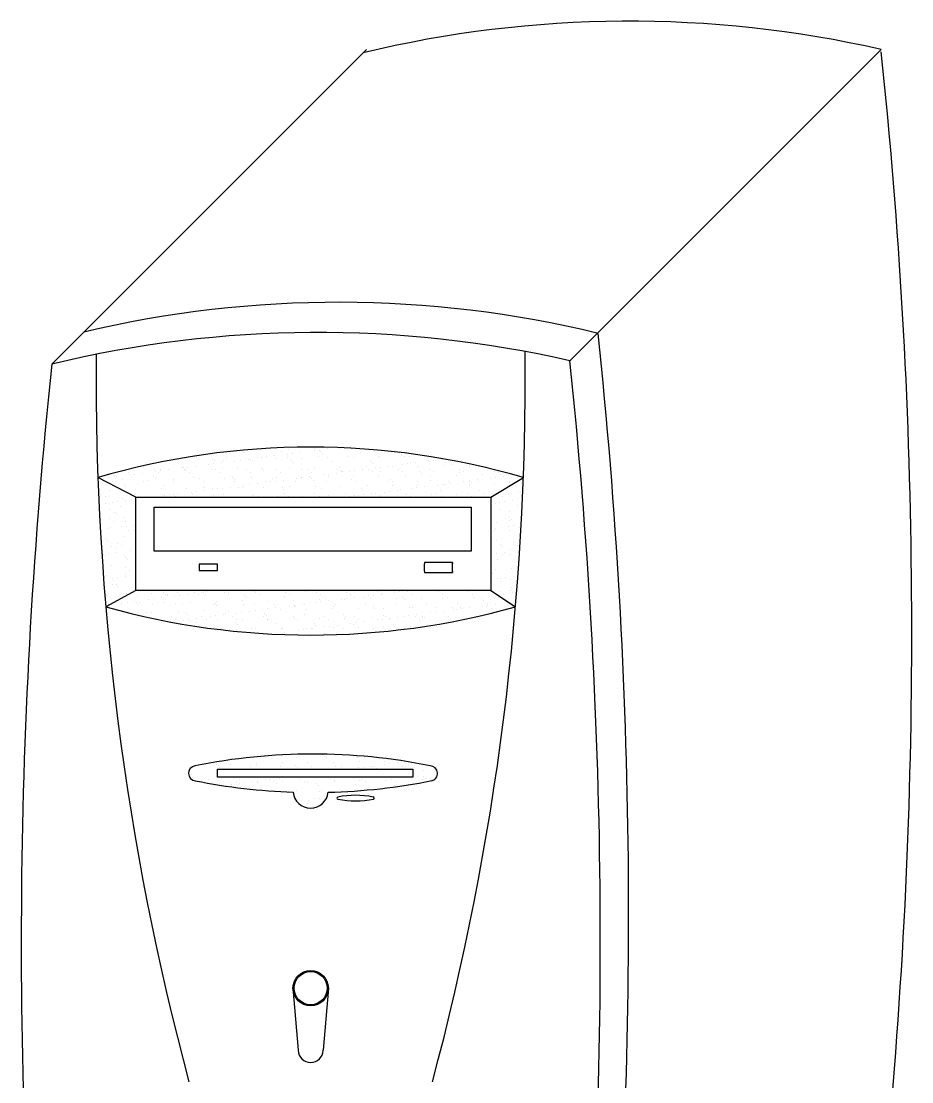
# Model space of a CAD drawing. Extents: x 1313754 to 1355799, y -3721404 to -3691707.
# Drawn here: x 1341873 to 1342575, y -3710846 to -3710009 of the extents above; entities that cross this region are included whole.
import ezdxf

# ---------------------------------------------------------------- set-up
doc = ezdxf.new("R2010")
doc.units = 0
doc.header["$LTSCALE"] = 500
doc.layers.get('0').update_dxf_attribs({"linetype": 'CONTINUOUS'})

# ---------------------------------------------------------------- blocks, each defined once
blk = doc.blocks.new('PC3')
for p, q in [((306.13, 283.28), (367.2, 344.32)), ((406.66, 283.92), (467.08, 344.32)), ((322.4, 257.45), (315.08, 261.25)), ((391.32, 257.45), (397.64, 261.25)), ((322.4, 257.45), (391.32, 257.45)), ((322.4, 239.33), (322.4, 257.45)), ((391.32, 257.45), (391.32, 239.33)), ((326.02, 255.54), (387.51, 255.54)), ((326.02, 246.96), (326.02, 255.54)), ((387.51, 255.54), (387.51, 246.96)), ((387.51, 246.96), (326.02, 246.96)), ((334.75, 244.45), (334.75, 243.22)), ((338.26, 244.45), (334.75, 244.45)), ((334.75, 243.22), (338.26, 243.22)), ((338.26, 243.22), (338.26, 244.45)), ((383.87, 244.79), (378.45, 244.79)), ((383.87, 242.82), (383.87, 244.79)), ((378.45, 242.82), (383.87, 242.82)), ((322.4, 239.33), (316.6, 236.18)), ((391.32, 239.33), (322.4, 239.33)), ((391.32, 239.33), (396.11, 236.18)), ((338.3, 204.68), (376.18, 204.68)), ((338.3, 203.1), (338.3, 204.68)), ((376.18, 204.68), (376.18, 203.1)), ((376.18, 203.1), (338.3, 203.1)), ((352.93, 162.18), (353.96, 150.15)), ((359.79, 162.18), (358.76, 150.15))]:
    blk.add_line(p, q)
at = {"color": 0}
for p, q in [((343.02, 266.5), (343.02, 266.5)), ((343.37, 266.17), (343.37, 266.17)), ((346.96, 266.6), (346.96, 266.6)), ((349.32, 265.47), (349.32, 265.47)), ((350.74, 266.33), (350.74, 266.33)), ((351.9, 265.81), (351.9, 265.81)), ((352.09, 266.78), (352.09, 266.78)), ((352.89, 265.94), (352.89, 265.94)), ((354.43, 266.14), (354.43, 266.14)), ((354.92, 267.1), (354.92, 267.1)), ((357.02, 266.48), (357.02, 266.48)), ((357.07, 266.85), (357.07, 266.85)), ((358.01, 266.61), (358.01, 266.61)), ((358.34, 266.26), (358.34, 266.26)), ((358.69, 265.94), (358.69, 265.94)), ((359.55, 266.82), (359.55, 266.82)), ((361.93, 266.82), (361.93, 266.82)), ((366.06, 266.09), (366.06, 266.09)), ((373.67, 266.03), (373.67, 266.03)), ((374.02, 265.71), (374.02, 265.71)), ((329.7, 264.62), (329.7, 264.62)), ((333.97, 263.45), (333.97, 263.45)), ((334.13, 265.22), (334.13, 265.22)), ((334.67, 264.68), (334.67, 264.68)), ((336.55, 263.79), (336.55, 263.79)), ((337.3, 264.83), (337.3, 264.83)), ((337.54, 263.92), (337.54, 263.92)), ((337.65, 264.51), (337.65, 264.51)), ((339.08, 264.12), (339.08, 264.12)), ((339.54, 264.66), (339.54, 264.66)), ((340.05, 265.23), (340.05, 265.23)), ((341.67, 264.46), (341.67, 264.46)), ((342.66, 264.59), (342.66, 264.59)), ((344.2, 264.8), (344.2, 264.8)), ((344.67, 264.84), (344.67, 264.84)), ((345.02, 264.66), (345.02, 264.66)), ((345.97, 265.24), (345.97, 265.24)), ((346.78, 265.14), (346.78, 265.14)), ((347.77, 265.27), (347.77, 265.27)), ((349.64, 264.9), (349.64, 264.9)), ((351.89, 265.25), (351.89, 265.25)), ((352.63, 264.59), (352.63, 264.59)), ((352.98, 264.27), (352.98, 264.27)), ((354.51, 264.88), (354.51, 264.88)), ((357.81, 265.26), (357.81, 265.26)), ((359.64, 265.07), (359.64, 265.07)), ((360.35, 264.43), (360.35, 264.43)), ((363.73, 265.27), (363.73, 265.27)), ((364.62, 265.13), (364.62, 265.13)), ((367.95, 264.36), (367.95, 264.36)), ((368.3, 264.04), (368.3, 264.04)), ((369.48, 265.11), (369.48, 265.11)), ((369.65, 265.28), (369.65, 265.28)), ((371.54, 263.47), (371.54, 263.47)), ((374.12, 263.81), (374.12, 263.81)), ((374.61, 265.29), (374.61, 265.29)), ((375.11, 263.94), (375.11, 263.94)), ((375.57, 265.3), (375.57, 265.3)), ((375.67, 264.19), (375.67, 264.19)), ((376.65, 264.15), (376.65, 264.15)), ((379.23, 264.49), (379.23, 264.49)), ((380.22, 264.62), (380.22, 264.62)), ((381.77, 264.82), (381.77, 264.82)), ((382.16, 263.57), (382.16, 263.57)), ((383.28, 264.13), (383.28, 264.13)), ((383.63, 263.81), (383.63, 263.81)), ((387.13, 263.64), (387.13, 263.64)), ((318.27, 261.56), (318.27, 261.56)), ((318.62, 261.43), (318.62, 261.43)), ((320.94, 262.28), (320.94, 262.28)), ((321.2, 261.77), (321.2, 261.77)), ((322.19, 261.9), (322.19, 261.9)), ((322.27, 262.67), (322.27, 262.67)), ((323.74, 262.1), (323.74, 262.1)), ((323.98, 263.22), (323.98, 263.22)), ((325.87, 261.49), (325.87, 261.49)), ((326.06, 262.8), (326.06, 262.8)), ((326.32, 262.44), (326.32, 262.44)), ((326.86, 262.29), (326.86, 262.29)), ((327.25, 262.73), (327.25, 262.73)), ((327.31, 262.57), (327.31, 262.57)), ((328.85, 262.78), (328.85, 262.78)), ((331.43, 263.12), (331.43, 263.12)), ((331.59, 263.16), (331.59, 263.16)), ((331.94, 262.84), (331.94, 262.84)), ((331.98, 262.81), (331.98, 262.81)), ((332.11, 262.71), (332.11, 262.71)), ((332.42, 263.25), (332.42, 263.25)), ((332.78, 262.3), (332.78, 262.3)), ((337.24, 262.9), (337.24, 262.9)), ((337.9, 262.82), (337.9, 262.82)), ((338.7, 262.31), (338.7, 262.31)), ((339.31, 262.99), (339.31, 262.99)), ((342.22, 262.96), (342.22, 262.96)), ((343.82, 262.83), (343.82, 262.83)), ((344.62, 262.32), (344.62, 262.32)), ((346.91, 262.93), (346.91, 262.93)), ((347.08, 262.94), (347.08, 262.94)), ((347.26, 262.6), (347.26, 262.6)), ((349.74, 262.84), (349.74, 262.84)), ((350.54, 262.33), (350.54, 262.33)), ((352.21, 263.12), (352.21, 263.12)), ((354.63, 262.76), (354.63, 262.76)), ((355.66, 262.85), (355.66, 262.85)), ((356.19, 261.45), (356.19, 261.45)), ((356.46, 262.34), (356.46, 262.34)), ((357.19, 263.19), (357.19, 263.19)), ((358.77, 261.79), (358.77, 261.79)), ((359.76, 261.92), (359.76, 261.92)), ((359.76, 261.4), (359.76, 261.4)), ((361.3, 262.13), (361.3, 262.13)), ((361.58, 262.86), (361.58, 262.86)), ((362.05, 263.16), (362.05, 263.16)), ((362.24, 262.69), (362.24, 262.69)), ((362.38, 262.35), (362.38, 262.35)), ((362.59, 262.37), (362.59, 262.37)), ((363.89, 262.47), (363.89, 262.47)), ((364.74, 261.47), (364.74, 261.47)), ((364.87, 262.6), (364.87, 262.6)), ((366.42, 262.8), (366.42, 262.8)), ((367.19, 263.35), (367.19, 263.35)), ((367.5, 262.87), (367.5, 262.87)), ((368.3, 262.36), (368.3, 262.36)), ((369, 263.14), (369, 263.14)), ((369.6, 261.44), (369.6, 261.44)), ((369.96, 262.52), (369.96, 262.52)), ((369.99, 263.27), (369.99, 263.27)), ((372.16, 263.41), (372.16, 263.41)), ((373.41, 262.88), (373.41, 262.88)), ((374.22, 262.37), (374.22, 262.37)), ((374.73, 261.63), (374.73, 261.63)), ((377.02, 263.39), (377.02, 263.39)), ((377.56, 262.46), (377.56, 262.46)), ((377.91, 262.14), (377.91, 262.14)), ((379.33, 262.9), (379.33, 262.9)), ((379.71, 261.69), (379.71, 261.69)), ((380.14, 262.38), (380.14, 262.38)), ((384.57, 261.67), (384.57, 261.67)), ((385.25, 262.91), (385.25, 262.91)), ((385.28, 262.29), (385.28, 262.29)), ((386.06, 262.4), (386.06, 262.4)), ((389.7, 261.85), (389.7, 261.85)), ((391.17, 262.92), (391.17, 262.92)), ((391.97, 262.41), (391.97, 262.41)), ((392.89, 262.22), (392.89, 262.22)), ((393.24, 261.9), (393.24, 261.9)), ((393.76, 261.48), (393.76, 261.48)), ((394.68, 261.92), (394.68, 261.92)), ((316.08, 261.1), (316.08, 261.1)), ((317.07, 261.23), (317.07, 261.23)), ((317.91, 260.43), (317.91, 260.43)), ((319.82, 260.79), (319.82, 260.79)), ((320.16, 259.82), (320.16, 259.82)), ((320.51, 259.5), (320.51, 259.5)), ((323.83, 260.44), (323.83, 260.44)), ((324.68, 260.77), (324.68, 260.77)), ((326.23, 261.17), (326.23, 261.17)), ((327.88, 259.65), (327.88, 259.65)), ((329.75, 260.45), (329.75, 260.45)), ((329.82, 260.95), (329.82, 260.95)), ((333.59, 261.32), (333.59, 261.32)), ((334.79, 261.02), (334.79, 261.02)), ((335.48, 259.59), (335.48, 259.59)), ((335.67, 260.46), (335.67, 260.46)), ((339.65, 260.99), (339.65, 260.99)), ((340.84, 259.43), (340.84, 259.43)), ((341.2, 261.26), (341.2, 261.26)), ((341.55, 260.94), (341.55, 260.94)), ((341.59, 260.47), (341.59, 260.47)), ((342.34, 259.3), (342.34, 259.3)), ((343.2, 259.42), (343.2, 259.42)), ((343.42, 259.77), (343.42, 259.77)), ((344.41, 259.9), (344.41, 259.9)), ((344.79, 261.18), (344.79, 261.18)), ((345.95, 260.11), (345.95, 260.11)), ((347.51, 260.48), (347.51, 260.48)), ((348.54, 260.45), (348.54, 260.45)), ((348.92, 261.09), (348.92, 261.09)), ((349.53, 260.58), (349.53, 260.58)), ((349.76, 261.24), (349.76, 261.24)), ((350.81, 259.36), (350.81, 259.36)), ((351.07, 260.78), (351.07, 260.78)), ((352.33, 259.46), (352.33, 259.46)), ((353.42, 260.49), (353.42, 260.49)), ((353.65, 261.12), (353.65, 261.12)), ((354.63, 261.22), (354.63, 261.22)), ((354.64, 261.25), (354.64, 261.25)), ((356.52, 261.02), (356.52, 261.02)), ((356.87, 260.7), (356.87, 260.7)), ((357.31, 259.52), (357.31, 259.52)), ((359.34, 260.5), (359.34, 260.5)), ((362.17, 259.5), (362.17, 259.5)), ((364.24, 260.86), (364.24, 260.86)), ((365.26, 260.51), (365.26, 260.51)), ((367.31, 259.68), (367.31, 259.68)), ((371.18, 260.52), (371.18, 260.52)), ((371.85, 260.79), (371.85, 260.79)), ((372.2, 260.47), (372.2, 260.47)), ((372.28, 259.75), (372.28, 259.75)), ((377.1, 260.54), (377.1, 260.54)), ((377.14, 259.72), (377.14, 259.72)), ((378.41, 259.46), (378.41, 259.46)), ((379.57, 260.62), (379.57, 260.62)), ((380.99, 259.8), (380.99, 259.8)), ((381.98, 259.93), (381.98, 259.93)), ((382.28, 259.91), (382.28, 259.91)), ((383.02, 260.55), (383.02, 260.55)), ((383.52, 260.13), (383.52, 260.13)), ((386.1, 260.47), (386.1, 260.47)), ((387.09, 260.6), (387.09, 260.6)), ((387.17, 260.56), (387.17, 260.56)), ((387.25, 259.97), (387.25, 259.97)), ((387.52, 260.24), (387.52, 260.24)), ((388.64, 260.8), (388.64, 260.8)), ((388.94, 260.56), (388.94, 260.56)), ((391.22, 261.14), (391.22, 261.14)), ((392.12, 259.95), (392.12, 259.95)), ((392.21, 261.27), (392.21, 261.27)), ((394.86, 260.57), (394.86, 260.57)), ((394.89, 260.39), (394.89, 260.39)), ((397.25, 260.13), (397.25, 260.13)), ((315.76, 258.02), (315.76, 258.02)), ((316.56, 257.51), (316.56, 257.51)), ((317.26, 258.82), (317.26, 258.82)), ((321.68, 258.03), (321.68, 258.03)), ((322.16, 257.99), (322.16, 257.99)), ((322.39, 259.01), (322.39, 259.01)), ((322.48, 257.52), (322.48, 257.52)), ((327.37, 259.07), (327.37, 259.07)), ((327.6, 258.04), (327.6, 258.04)), ((328.07, 257.75), (328.07, 257.75)), ((328.4, 257.53), (328.4, 257.53)), ((329.06, 257.88), (329.06, 257.88)), ((329.77, 257.92), (329.77, 257.92)), ((330.12, 257.6), (330.12, 257.6)), ((330.6, 258.09), (330.6, 258.09)), ((332.23, 259.05), (332.23, 259.05)), ((333.19, 258.43), (333.19, 258.43)), ((333.51, 258.05), (333.51, 258.05)), ((334.18, 258.56), (334.18, 258.56)), ((334.32, 257.54), (334.32, 257.54)), ((335.72, 258.76), (335.72, 258.76)), ((335.84, 259.27), (335.84, 259.27)), ((337.36, 259.23), (337.36, 259.23)), ((337.49, 257.75), (337.49, 257.75)), ((338.3, 259.1), (338.3, 259.1)), ((339.29, 259.23), (339.29, 259.23)), ((339.43, 258.06), (339.43, 258.06)), ((340.24, 257.55), (340.24, 257.55)), ((344.91, 257.52), (344.91, 257.52)), ((345.09, 257.69), (345.09, 257.69)), ((345.35, 258.07), (345.35, 258.07)), ((346.15, 257.56), (346.15, 257.56)), ((347.2, 259.27), (347.2, 259.27)), ((349.88, 257.58), (349.88, 257.58)), ((351.16, 259.03), (351.16, 259.03)), ((351.27, 258.08), (351.27, 258.08)), ((352.07, 257.57), (352.07, 257.57)), ((352.81, 257.52), (352.81, 257.52)), ((354.75, 257.56), (354.75, 257.56)), ((357.19, 258.09), (357.19, 258.09)), ((357.99, 257.58), (357.99, 257.58)), ((358.53, 259.19), (358.53, 259.19)), ((359.88, 257.74), (359.88, 257.74)), ((360.42, 257.45), (360.42, 257.45)), ((363.11, 258.1), (363.11, 258.1)), ((363.91, 257.59), (363.91, 257.59)), ((364.86, 257.8), (364.86, 257.8)), ((365.64, 257.78), (365.64, 257.78)), ((366.13, 259.12), (366.13, 259.12)), ((366.48, 258.8), (366.48, 258.8)), ((366.63, 257.91), (366.63, 257.91)), ((368.17, 258.11), (368.17, 258.11)), ((369.03, 258.11), (369.03, 258.11)), ((369.72, 257.78), (369.72, 257.78)), ((369.83, 257.6), (369.83, 257.6)), ((370.75, 258.45), (370.75, 258.45)), ((371.74, 258.58), (371.74, 258.58)), ((373.29, 258.78), (373.29, 258.78)), ((373.85, 258.95), (373.85, 258.95)), ((374.85, 257.97), (374.85, 257.97)), ((374.95, 258.12), (374.95, 258.12)), ((375.75, 257.61), (375.75, 257.61)), ((375.87, 259.12), (375.87, 259.12)), ((376.86, 259.25), (376.86, 259.25)), ((379.83, 258.03), (379.83, 258.03)), ((380.87, 258.14), (380.87, 258.14)), ((381.46, 258.89), (381.46, 258.89)), ((381.67, 257.62), (381.67, 257.62)), ((381.81, 258.57), (381.81, 258.57)), ((384.69, 258.01), (384.69, 258.01)), ((386.79, 258.15), (386.79, 258.15)), ((387.59, 257.64), (387.59, 257.64)), ((389.18, 258.72), (389.18, 258.72)), ((389.82, 258.19), (389.82, 258.19)), ((392.71, 258.16), (392.71, 258.16)), ((393.51, 257.65), (393.51, 257.65)), ((394.8, 258.25), (394.8, 258.25)), ((396.78, 258.65), (396.78, 258.65)), ((397.13, 258.33), (397.13, 258.33)), ((316.45, 256.32), (316.45, 256.32)), ((317.84, 256.4), (317.84, 256.4)), ((318.83, 256.53), (318.83, 256.53)), ((319.44, 255.67), (319.44, 255.67)), ((319.94, 257.13), (319.94, 257.13)), ((320.37, 256.74), (320.37, 256.74)), ((391.42, 256.67), (391.42, 256.67)), ((392.24, 256.29), (392.24, 256.29)), ((392.97, 256.45), (392.97, 256.45)), ((393.96, 256.58), (393.96, 256.58)), ((395.51, 256.79), (395.51, 256.79)), ((396.4, 255.81), (396.4, 255.81)), ((397.37, 256.47), (397.37, 256.47)), ((317.29, 253.26), (317.29, 253.26)), ((317.38, 255.16), (317.38, 255.16)), ((318.34, 254.58), (318.34, 254.58)), ((318.69, 254.26), (318.69, 254.26)), ((320.06, 253.47), (320.06, 253.47)), ((393.07, 255.15), (393.07, 255.15)), ((394.24, 253.4), (394.24, 253.4)), ((394.92, 254.59), (394.92, 254.59)), ((394.96, 253.42), (394.96, 253.42)), ((317.01, 251.37), (317.01, 251.37)), ((317.5, 251.5), (317.5, 251.5)), ((318.09, 252.75), (318.09, 252.75)), ((319.59, 251.71), (319.59, 251.71)), ((320.35, 252.75), (320.35, 252.75)), ((320.58, 251.84), (320.58, 251.84)), ((322.12, 252.05), (322.12, 252.05)), ((392.14, 251.42), (392.14, 251.42)), ((392.36, 252.62), (392.36, 252.62)), ((394.73, 251.76), (394.73, 251.76)), ((395.04, 252.89), (395.04, 252.89)), ((395.31, 253.1), (395.31, 253.1)), ((395.71, 251.89), (395.71, 251.89)), ((396.97, 251.58), (396.97, 251.58)), ((316.52, 249.35), (316.52, 249.35)), ((316.88, 249.02), (316.88, 249.02)), ((320.18, 249.8), (320.18, 249.8)), ((320.98, 250.91), (320.98, 250.91)), ((322.24, 251.01), (322.24, 251.01)), ((392.01, 251.04), (392.01, 251.04)), ((395.04, 250.93), (395.04, 250.93)), ((317.62, 247.84), (317.62, 247.84)), ((318.53, 247.51), (318.53, 247.51)), ((318.83, 248.5), (318.83, 248.5)), ((319.63, 247.99), (319.63, 247.99)), ((321.34, 247.02), (321.34, 247.02)), ((322.33, 247.15), (322.33, 247.15)), ((392.48, 248.96), (392.48, 248.96)), ((393.14, 248.18), (393.14, 248.18)), ((393.5, 247.86), (393.5, 247.86)), ((395.16, 247.27), (395.16, 247.27)), ((395.78, 248.64), (395.78, 248.64)), ((396.48, 247.07), (396.48, 247.07)), ((396.58, 248.13), (396.58, 248.13)), ((316.23, 246.35), (316.23, 246.35)), ((316.59, 246.14), (316.59, 246.14)), ((317.21, 246.48), (317.21, 246.48)), ((318.76, 246.68), (318.76, 246.68)), ((320.3, 246.14), (320.3, 246.14)), ((320.42, 245.78), (320.42, 245.78)), ((320.77, 245.45), (320.77, 245.45)), ((391.36, 246.4), (391.36, 246.4)), ((392.35, 246.53), (392.35, 246.53)), ((392.59, 245.3), (392.59, 245.3)), ((393.55, 246.28), (393.55, 246.28)), ((393.9, 246.73), (393.9, 246.73)), ((395.15, 246.34), (395.15, 246.34)), ((317.74, 244.17), (317.74, 244.17)), ((320.36, 243.74), (320.36, 243.74)), ((321.16, 243.23), (321.16, 243.23)), ((391.33, 242.94), (391.33, 242.94)), ((391.39, 243.87), (391.39, 243.87)), ((392.2, 243.36), (392.2, 243.36)), ((395.28, 243.6), (395.28, 243.6)), ((316.71, 242.27), (316.71, 242.27)), ((317.98, 241.66), (317.98, 241.66)), ((318.13, 241.38), (318.13, 241.38)), ((318.97, 241.79), (318.97, 241.79)), ((320.42, 242.48), (320.42, 242.48)), ((320.51, 241.99), (320.51, 241.99)), ((391.68, 242.62), (391.68, 242.62)), ((392.71, 241.64), (392.71, 241.64)), ((393.11, 241.71), (393.11, 241.71)), ((393.33, 241.1), (393.33, 241.1)), ((394.1, 241.84), (394.1, 241.84)), ((395.08, 241.52), (395.08, 241.52)), ((395.65, 242.04), (395.65, 242.04)), ((317.86, 240.51), (317.86, 240.51)), ((318.6, 240.54), (318.6, 240.54)), ((318.95, 240.22), (318.95, 240.22)), ((320.54, 238.82), (320.54, 238.82)), ((321.9, 238.98), (321.9, 238.98)), ((325.4, 238.79), (325.4, 238.79)), ((327.82, 238.99), (327.82, 238.99)), ((330.54, 238.98), (330.54, 238.98)), ((333.74, 239), (333.74, 239)), ((335.08, 238.99), (335.08, 238.99)), ((335.51, 239.04), (335.51, 239.04)), ((336.07, 239.12), (336.07, 239.12)), ((337.61, 239.32), (337.61, 239.32)), ((339.65, 239.01), (339.65, 239.01)), ((340.37, 239.02), (340.37, 239.02)), ((345.51, 239.2), (345.51, 239.2)), ((345.57, 239.02), (345.57, 239.02)), ((350.48, 239.27), (350.48, 239.27)), ((351.49, 239.03), (351.49, 239.03)), ((355.34, 239.24), (355.34, 239.24)), ((357.41, 239.04), (357.41, 239.04)), ((363.33, 239.05), (363.33, 239.05)), ((369.25, 239.06), (369.25, 239.06)), ((372.65, 239.01), (372.65, 239.01)), ((373.64, 239.14), (373.64, 239.14)), ((375.17, 239.07), (375.17, 239.07)), ((380.25, 239.28), (380.25, 239.28)), ((381.09, 239.09), (381.09, 239.09)), ((387.01, 239.1), (387.01, 239.1)), ((392.93, 239.11), (392.93, 239.11)), ((395.22, 239.37), (395.22, 239.37)), ((395.4, 239.94), (395.4, 239.94)), ((395.57, 239.05), (395.57, 239.05)), ((316.78, 238.46), (316.78, 238.46)), ((317.98, 236.85), (317.98, 236.85)), ((317.98, 236.85), (317.98, 236.85)), ((319.73, 236.97), (319.73, 236.97)), ((320.61, 238.7), (320.61, 238.7)), ((320.72, 237.1), (320.72, 237.1)), ((322.26, 237.3), (322.26, 237.3)), ((322.5, 236.97), (322.5, 236.97)), ((322.7, 238.47), (322.7, 238.47)), ((323.11, 237.03), (323.11, 237.03)), ((324.85, 237.64), (324.85, 237.64)), ((325.84, 237.77), (325.84, 237.77)), ((327.38, 237.98), (327.38, 237.98)), ((328.08, 237.1), (328.08, 237.1)), ((328.21, 238.64), (328.21, 238.64)), ((328.56, 238.31), (328.56, 238.31)), ((328.62, 238.48), (328.62, 238.48)), ((329.96, 238.31), (329.96, 238.31)), ((330.22, 236.8), (330.22, 236.8)), ((330.95, 238.45), (330.95, 238.45)), ((332.5, 238.65), (332.5, 238.65)), ((332.95, 237.07), (332.95, 237.07)), ((334.54, 238.49), (334.54, 238.49)), ((335.93, 238.47), (335.93, 238.47)), ((337.82, 236.73), (337.82, 236.73)), ((338.08, 237.26), (338.08, 237.26)), ((340.46, 238.5), (340.46, 238.5)), ((343.06, 237.32), (343.06, 237.32)), ((343.34, 236.66), (343.34, 236.66)), ((343.54, 238.4), (343.54, 238.4)), ((343.89, 238.08), (343.89, 238.08)), ((346.38, 238.51), (346.38, 238.51)), ((347.92, 237.3), (347.92, 237.3)), ((349.26, 236.67), (349.26, 236.67)), ((351.25, 238.23), (351.25, 238.23)), ((352.3, 238.52), (352.3, 238.52)), ((353.05, 237.48), (353.05, 237.48)), ((355.18, 236.68), (355.18, 236.68)), ((357.3, 236.99), (357.3, 236.99)), ((358.03, 237.55), (358.03, 237.55)), ((358.21, 238.53), (358.21, 238.53)), ((358.29, 237.12), (358.29, 237.12)), ((358.86, 238.17), (358.86, 238.17)), ((359.21, 237.85), (359.21, 237.85)), ((359.83, 237.33), (359.83, 237.33)), ((361.1, 236.69), (361.1, 236.69)), ((362.41, 237.67), (362.41, 237.67)), ((362.89, 237.52), (362.89, 237.52)), ((363.4, 237.8), (363.4, 237.8)), ((364.13, 238.54), (364.13, 238.54)), ((364.95, 238), (364.95, 238)), ((366.58, 238), (366.58, 238)), ((367.02, 236.7), (367.02, 236.7)), ((367.53, 238.34), (367.53, 238.34)), ((368.02, 237.71), (368.02, 237.71)), ((368.52, 238.47), (368.52, 238.47)), ((370.05, 238.55), (370.05, 238.55)), ((370.07, 238.67), (370.07, 238.67)), ((372.94, 236.71), (372.94, 236.71)), ((373, 237.77), (373, 237.77)), ((374.18, 237.94), (374.18, 237.94)), ((374.53, 237.61), (374.53, 237.61)), ((375.97, 238.56), (375.97, 238.56)), ((377.86, 237.75), (377.86, 237.75)), ((378.86, 236.73), (378.86, 236.73)), ((381.89, 238.57), (381.89, 238.57)), ((381.9, 237.77), (381.9, 237.77)), ((383, 237.93), (383, 237.93)), ((384.78, 236.74), (384.78, 236.74)), ((387.81, 238.59), (387.81, 238.59)), ((387.97, 238), (387.97, 238)), ((389.51, 237.7), (389.51, 237.7)), ((389.86, 237.38), (389.86, 237.38)), ((390.7, 236.75), (390.7, 236.75)), ((392.28, 236.68), (392.28, 236.68)), ((392.83, 237.97), (392.83, 237.97)), ((393.73, 238.6), (393.73, 238.6)), ((394.87, 237.02), (394.87, 237.02)), ((395.86, 237.15), (395.86, 237.15)), ((317.15, 236.63), (317.15, 236.63)), ((319.66, 236.62), (319.66, 236.62)), ((320.66, 235.15), (320.66, 235.15)), ((322.85, 236.65), (322.85, 236.65)), ((324.5, 235.13), (324.5, 235.13)), ((325.52, 235.13), (325.52, 235.13)), ((325.58, 236.63), (325.58, 236.63)), ((330.66, 235.32), (330.66, 235.32)), ((331.5, 236.64), (331.5, 236.64)), ((332.11, 235.07), (332.11, 235.07)), ((332.46, 234.74), (332.46, 234.74)), ((335.63, 235.38), (335.63, 235.38)), ((337.42, 236.65), (337.42, 236.65)), ((338.17, 236.41), (338.17, 236.41)), ((339.37, 234.63), (339.37, 234.63)), ((339.83, 234.9), (339.83, 234.9)), ((340.49, 235.36), (340.49, 235.36)), ((341.95, 234.97), (341.95, 234.97)), ((342.94, 235.1), (342.94, 235.1)), ((344.48, 235.31), (344.48, 235.31)), ((345.54, 236.57), (345.54, 236.57)), ((345.63, 235.54), (345.63, 235.54)), ((347.07, 235.65), (347.07, 235.65)), ((347.43, 234.83), (347.43, 234.83)), ((348.05, 235.78), (348.05, 235.78)), ((349.6, 235.98), (349.6, 235.98)), ((350.6, 235.6), (350.6, 235.6)), ((352.18, 236.32), (352.18, 236.32)), ((353.15, 236.5), (353.15, 236.5)), ((353.17, 236.45), (353.17, 236.45)), ((353.5, 236.18), (353.5, 236.18)), ((354.72, 236.65), (354.72, 236.65)), ((355.15, 234.66), (355.15, 234.66)), ((355.46, 235.58), (355.46, 235.58)), ((360.6, 235.77), (360.6, 235.77)), ((360.86, 236.33), (360.86, 236.33)), ((365.57, 235.83), (365.57, 235.83)), ((368.47, 236.27), (368.47, 236.27)), ((368.82, 235.95), (368.82, 235.95)), ((370.44, 235.81), (370.44, 235.81)), ((375.57, 235.99), (375.57, 235.99)), ((376.19, 236.1), (376.19, 236.1)), ((376.94, 234.66), (376.94, 234.66)), ((379.52, 235), (379.52, 235)), ((380.51, 235.13), (380.51, 235.13)), ((380.55, 236.05), (380.55, 236.05)), ((382.05, 235.33), (382.05, 235.33)), ((383.79, 236.03), (383.79, 236.03)), ((384.14, 235.71), (384.14, 235.71)), ((384.63, 235.67), (384.63, 235.67)), ((385.41, 236.03), (385.41, 236.03)), ((385.62, 235.8), (385.62, 235.8)), ((387.17, 236), (387.17, 236)), ((389.75, 236.34), (389.75, 236.34)), ((390.54, 236.22), (390.54, 236.22)), ((390.74, 236.47), (390.74, 236.47)), ((391.51, 235.87), (391.51, 235.87)), ((395.52, 236.28), (395.52, 236.28)), ((328.2, 233.43), (328.2, 233.43)), ((329.13, 233.28), (329.13, 233.28)), ((329.35, 234.23), (329.35, 234.23)), ((330.15, 233.72), (330.15, 233.72)), ((331.72, 233.62), (331.72, 233.62)), ((332.71, 233.75), (332.71, 233.75)), ((333.07, 233.41), (333.07, 233.41)), ((334.11, 233.23), (334.11, 233.23)), ((334.25, 233.96), (334.25, 233.96)), ((335.27, 234.24), (335.27, 234.24)), ((336.07, 233.73), (336.07, 233.73)), ((336.83, 234.3), (336.83, 234.3)), ((337.82, 234.43), (337.82, 234.43)), ((338.2, 233.6), (338.2, 233.6)), ((341.19, 234.25), (341.19, 234.25)), ((341.72, 233.16), (341.72, 233.16)), ((341.99, 233.74), (341.99, 233.74)), ((342.07, 232.84), (342.07, 232.84)), ((343.18, 233.66), (343.18, 233.66)), ((347.11, 234.26), (347.11, 234.26)), ((347.78, 234.51), (347.78, 234.51)), ((347.91, 233.75), (347.91, 233.75)), ((348.04, 233.64), (348.04, 233.64)), ((349.44, 233), (349.44, 233)), ((353.03, 234.27), (353.03, 234.27)), ((353.17, 233.82), (353.17, 233.82)), ((353.83, 233.76), (353.83, 233.76)), ((357.04, 232.93), (357.04, 232.93)), ((357.39, 232.61), (357.39, 232.61)), ((358.15, 233.89), (358.15, 233.89)), ((358.95, 234.28), (358.95, 234.28)), ((359.75, 233.77), (359.75, 233.77)), ((361.59, 232.64), (361.59, 232.64)), ((362.76, 234.6), (362.76, 234.6)), ((363.01, 233.86), (363.01, 233.86)), ((363.11, 234.28), (363.11, 234.28)), ((364.17, 232.98), (364.17, 232.98)), ((364.76, 232.76), (364.76, 232.76)), ((364.87, 234.29), (364.87, 234.29)), ((365.16, 233.11), (365.16, 233.11)), ((365.67, 233.78), (365.67, 233.78)), ((366.7, 233.31), (366.7, 233.31)), ((368.14, 234.05), (368.14, 234.05)), ((369.28, 233.65), (369.28, 233.65)), ((370.27, 233.78), (370.27, 233.78)), ((370.47, 234.43), (370.47, 234.43)), ((370.79, 234.3), (370.79, 234.3)), ((371.59, 233.79), (371.59, 233.79)), ((371.82, 233.98), (371.82, 233.98)), ((372.37, 232.7), (372.37, 232.7)), ((373.12, 234.11), (373.12, 234.11)), ((374.4, 234.32), (374.4, 234.32)), ((375.39, 234.45), (375.39, 234.45)), ((376.71, 234.31), (376.71, 234.31)), ((377.51, 233.8), (377.51, 233.8)), ((377.98, 234.09), (377.98, 234.09)), ((378.08, 234.37), (378.08, 234.37)), ((378.43, 234.04), (378.43, 234.04)), ((382.63, 234.33), (382.63, 234.33)), ((383.12, 234.27), (383.12, 234.27)), ((383.43, 233.81), (383.43, 233.81)), ((385.8, 234.2), (385.8, 234.2)), ((388.09, 234.34), (388.09, 234.34)), ((388.55, 234.34), (388.55, 234.34)), ((338.96, 231.89), (338.96, 231.89)), ((340.61, 231.69), (340.61, 231.69)), ((343.72, 231.33), (343.72, 231.33)), ((344.88, 231.9), (344.88, 231.9)), ((345.75, 231.88), (345.75, 231.88)), ((348.82, 230.95), (348.82, 230.95)), ((349.81, 231.08), (349.81, 231.08)), ((350.72, 231.94), (350.72, 231.94)), ((350.8, 231.91), (350.8, 231.91)), ((351.33, 231.26), (351.33, 231.26)), ((351.35, 231.29), (351.35, 231.29)), ((351.68, 230.94), (351.68, 230.94)), ((353.93, 231.63), (353.93, 231.63)), ((354.92, 231.76), (354.92, 231.76)), ((355.58, 231.92), (355.58, 231.92)), ((356.47, 231.96), (356.47, 231.96)), ((356.72, 231.92), (356.72, 231.92)), ((359.05, 232.3), (359.05, 232.3)), ((359.05, 231.09), (359.05, 231.09)), ((360.04, 232.43), (360.04, 232.43)), ((360.72, 232.1), (360.72, 232.1)), ((362.64, 231.93), (362.64, 231.93)), ((365.69, 232.17), (365.69, 232.17)), ((368.55, 231.94), (368.55, 231.94)), ((370.56, 232.14), (370.56, 232.14)), ((372.72, 232.38), (372.72, 232.38)), ((374.47, 231.96), (374.47, 231.96)), ((375.69, 232.33), (375.69, 232.33)), ((345.87, 205.85), (345.87, 205.85)), ((347.65, 206.96), (347.65, 206.96)), ((350.84, 205.91), (350.84, 205.91)), ((351.49, 207.12), (351.49, 207.12)), ((352.76, 207.48), (352.76, 207.48)), ((353.56, 206.97), (353.56, 206.97)), ((355.7, 205.89), (355.7, 205.89)), ((358.68, 207.49), (358.68, 207.49)), ((359.09, 207.06), (359.09, 207.06)), ((359.44, 206.74), (359.44, 206.74)), ((359.48, 206.98), (359.48, 206.98)), ((360.84, 206.07), (360.84, 206.07)), ((365.4, 206.99), (365.4, 206.99)), ((365.81, 206.14), (365.81, 206.14)), ((366.81, 206.89), (366.81, 206.89)), ((370.68, 206.11), (370.68, 206.11)), ((373.26, 205.94), (373.26, 205.94)), ((335.87, 205.69), (335.87, 205.69)), ((338.06, 205.62), (338.06, 205.62)), ((338.41, 205.3), (338.41, 205.3)), ((338.69, 205.1), (338.69, 205.1)), ((340.73, 205.66), (340.73, 205.66)), ((344.61, 205.11), (344.61, 205.11)), ((345.77, 205.46), (345.77, 205.46)), ((350.53, 205.12), (350.53, 205.12)), ((353.38, 205.39), (353.38, 205.39)), ((353.73, 205.07), (353.73, 205.07)), ((356.45, 205.13), (356.45, 205.13)), ((361.1, 205.22), (361.1, 205.22)), ((362.37, 205.14), (362.37, 205.14)), ((365.61, 204.94), (365.61, 204.94)), ((366.6, 205.07), (366.6, 205.07)), ((368.15, 205.27), (368.15, 205.27)), ((368.29, 205.15), (368.29, 205.15)), ((368.7, 205.16), (368.7, 205.16)), ((369.05, 204.84), (369.05, 204.84)), ((370.73, 205.61), (370.73, 205.61)), ((371.72, 205.74), (371.72, 205.74)), ((374.21, 205.16), (374.21, 205.16)), ((376.42, 204.99), (376.42, 204.99)), ((378.22, 204.39), (378.22, 204.39)), ((380.13, 205.17), (380.13, 205.17)), ((332.69, 203.64), (332.69, 203.64)), ((333.31, 203.72), (333.31, 203.72)), ((336.54, 202.69), (336.54, 202.69)), ((337.34, 202.17), (337.34, 202.17)), ((340.85, 202), (340.85, 202)), ((341.02, 201.7), (341.02, 201.7)), ((341.95, 202.05), (341.95, 202.05)), ((342.3, 201.73), (342.3, 201.73)), ((342.46, 202.7), (342.46, 202.7)), ((342.56, 201.9), (342.56, 201.9)), ((343.26, 202.19), (343.26, 202.19)), ((345.15, 202.24), (345.15, 202.24)), ((345.99, 202.18), (345.99, 202.18)), ((346.13, 202.37), (346.13, 202.37)), ((347.68, 202.58), (347.68, 202.58)), ((348.38, 202.71), (348.38, 202.71)), ((349.18, 202.2), (349.18, 202.2)), ((349.67, 201.89), (349.67, 201.89)), ((350.26, 202.92), (350.26, 202.92)), ((350.96, 202.25), (350.96, 202.25)), ((351.25, 203.05), (351.25, 203.05)), ((354.3, 202.72), (354.3, 202.72)), ((355.1, 202.21), (355.1, 202.21)), ((355.82, 202.22), (355.82, 202.22)), ((357.28, 201.82), (357.28, 201.82)), ((360.22, 202.73), (360.22, 202.73)), ((360.96, 202.41), (360.96, 202.41)), ((361.02, 202.22), (361.02, 202.22)), ((365.93, 202.47), (365.93, 202.47)), ((366.14, 202.74), (366.14, 202.74)), ((366.94, 202.23), (366.94, 202.23)), ((370.8, 202.45), (370.8, 202.45)), ((372.06, 202.75), (372.06, 202.75)), ((372.86, 202.24), (372.86, 202.24)), ((375.93, 202.63), (375.93, 202.63)), ((377.98, 202.76), (377.98, 202.76)), ((378.31, 203.26), (378.31, 203.26)), ((378.66, 202.94), (378.66, 202.94)), ((378.78, 202.25), (378.78, 202.25)), ((340.03, 201.57), (340.03, 201.57)), ((352.07, 200.36), (352.07, 200.36)), ((353.53, 200.47), (353.53, 200.47)), ((357.63, 201.5), (357.63, 201.5)), ((357.99, 200.37), (357.99, 200.37)), ((358.51, 200.53), (358.51, 200.53)), ((359.28, 199.98), (359.28, 199.98)), ((363.37, 200.51), (363.37, 200.51)), ((364.99, 201.65), (364.99, 201.65)), ((372.6, 201.59), (372.6, 201.59)), ((354.55, 198.56), (354.55, 198.56)), ((355.83, 197.96), (355.83, 197.96)), ((355.94, 198.56), (355.94, 198.56)), ((357.13, 198.9), (357.13, 198.9)), ((358.12, 199.03), (358.12, 199.03)), ((356.63, 197.45), (356.63, 197.45))]:
    blk.add_line(p, q, dxfattribs=at)
for radius in [3.43, 3.22]:
    blk.add_circle((356.36, 162.18), radius)
for centre, radius, start, end in [((418.2, 129.23), 220.58, 77.1951, 103.5409), ((-596.38, 231.36), 1069.39, 355.10709, 6.03957), ((361.75, 81.64), 213.63, 76.3562, 103.3779), ((357.77, 68.83), 220.58, 77.1951, 103.5409), ((-660.34, 176.47), 1078.4, 355.13839, 6.00289), ((843.3, 280.83), 528.58, 179.5291, 194.9998), ((-130.58, 280.83), 528.58, 345.0002, 0.5298), ((1369.58, 170.76), 1069.39, 173.96043, 184.94209), ((-665.83, 171.14), 1078.4, 355.13839, 6.00289), ((356.36, 120.4), 146.77, 73.665, 106.335), ((385.8, 243.81), 7.41, 172.4017, 187.5983), ((391.21, 243.81), 7.41, 172.4017, 187.5983), ((356.36, 377.47), 146.77, 254.2848, 285.7152), ((356.75, 92.56), 115.05, 78.5817, 101.449), ((334.12, 203.87), 1.46, 98.133, 264.3925), ((379.53, 203.87), 1.46, 278.4102, 90), ((356.84, 317.59), 117.42, 258.77, 268.098), ((356.84, 317.59), 117.42, 271.4272, 281.3172), ((356.36, 200.57), 3.43, 185.6079, 353.9173), ((365.07, 182.36), 17.26, 78.5817, 101.449), ((361.67, 199.06), 0.22, 98.133, 264.3925), ((365.08, 216.12), 17.61, 258.77, 281.3172), ((368.49, 199.06), 0.22, 278.4102, 90), ((356.36, 150.15), 2.4, 180, 0)]:
    blk.add_arc(centre, radius, start, end)

msp = doc.modelspace()

# ---------------------------------------------------------------- block references
at = {"color": 1, "xscale": 4.066484048962614, "yscale": 4.066484048962614, "zscale": 4.066484041157651}
msp.add_blockref('PC3', (1340651.85, -3711431.75), dxfattribs=at)

doc.saveas('drawing.dxf')
